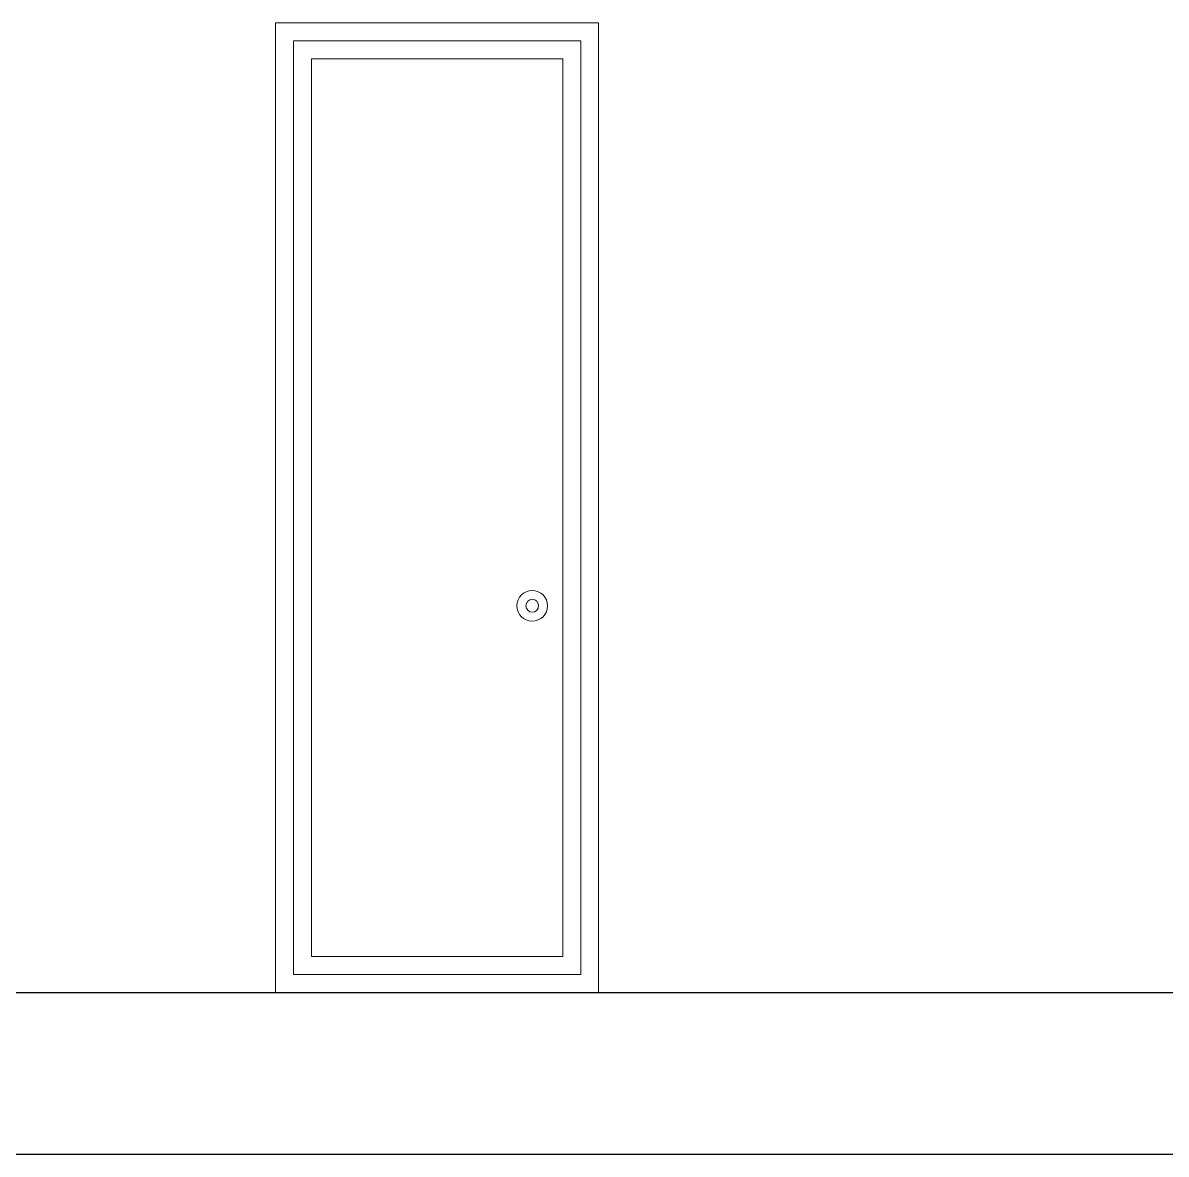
# Model space of a CAD drawing. Header units: inches. Extents: x -6800 to 96653, y -25814 to 17379.
# Drawn here: x -2380.1 to -2252.7, y 1877.9 to 2003.9 of the extents above; entities that cross this region are included whole.
import ezdxf

# ---------------------------------------------------------------- set-up
doc = ezdxf.new("R2010")
doc.units = ezdxf.units.IN
doc.header["$MEASUREMENT"] = 0
doc.layers.add('Door ele', color=20, linetype='Continuous', lineweight=15)

msp = doc.modelspace()

# ---------------------------------------------------------------- linework, layer by layer
at = {"lineweight": 25, "transparency": 33554687}
for p, q in [((-2490.96, 1895.86), (-2049.96, 1895.86)), ((-2490.96, 1877.86), (-2049.96, 1877.86))]:
    msp.add_line(p, q, dxfattribs=at)
at = {"layer": 'Door ele', "transparency": 33554687}
for p, q in [((-2351.96, 2003.86), (-2315.96, 2003.86)), ((-2351.96, 1895.86), (-2351.96, 2003.86)), ((-2315.96, 2003.86), (-2315.96, 1895.86))]:
    msp.add_line(p, q, dxfattribs=at)
for points in [[(-2349.96, 2001.86), (-2317.96, 2001.86), (-2317.96, 1897.86), (-2349.96, 1897.86)], [(-2347.96, 1999.86), (-2319.96, 1999.86), (-2319.96, 1899.86), (-2347.96, 1899.86)]]:
    msp.add_lwpolyline(points, close=True, dxfattribs=at)
for radius in [1.71, 0.709]:
    msp.add_circle((-2323.36, 1938.93), radius, dxfattribs=at)

doc.saveas('drawing.dxf')
